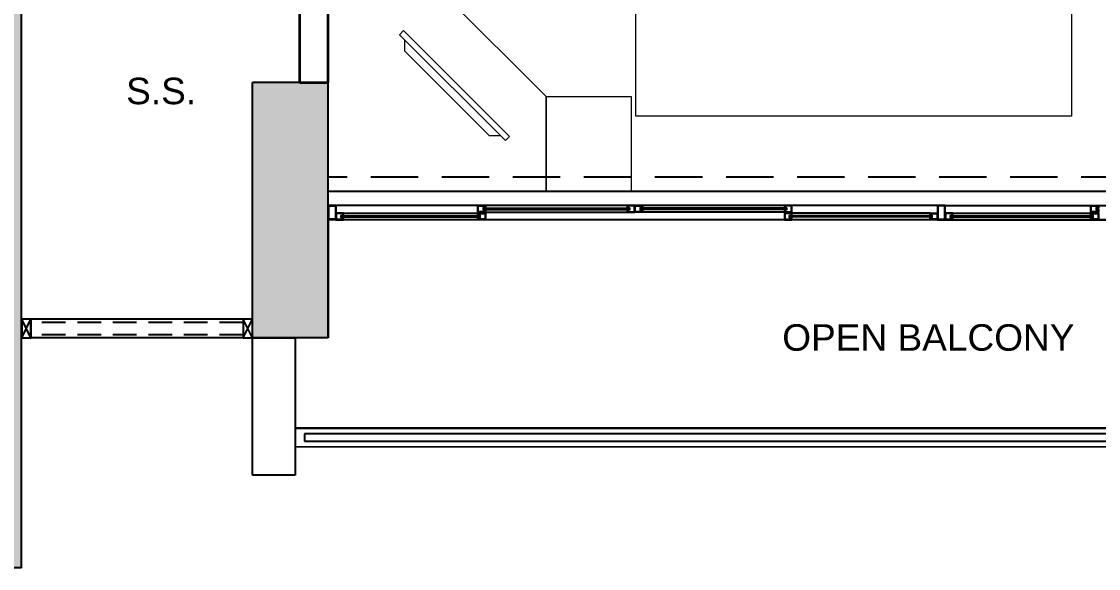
# Model space of a CAD drawing. Header units: millimetres. Extents: x -23425674 to -23407184, y -1327092 to -1312459.
# Drawn here: x -23417124 to -23411437, y -1325892 to -1323002 of the extents above; entities that cross this region are included whole.
import ezdxf
from ezdxf.enums import TextEntityAlignment as Align

# ---------------------------------------------------------------- set-up
doc = ezdxf.new("R2010")
doc.units = ezdxf.units.MM
doc.header["$LTSCALE"] = 1000
doc.header["$MEASUREMENT"] = 0
for name, pattern in [('DASHED', [0.75, 0.5, -0.25]), ('DASHED2', [0.375, 0.25, -0.125]), ('HIDDEN', [0.375, 0.25, -0.125])]:
    doc.linetypes.add(name, pattern=pattern)
for name, color, linetype, lineweight in [('A-_WALL----_E-_', 7, 'Continuous', 35), ('FURN', 53, 'Continuous', 9), ('Furniture', 8, 'Continuous', 9)]:
    doc.layers.add(name, color=color, linetype=linetype, lineweight=lineweight)
for name, color, linetype in [('BEAM1', 253, 'DASHED'), ('ca', 2, 'Continuous'), ('E_P__RAILING', 8, 'Continuous'), ('EP_LINE', 1, 'Continuous'), ('FINS', 7, 'Continuous'), ('LOUVRES', 8, 'Continuous'), ('TEXT_ROOM_NAME', 7, 'Continuous'), ('typical - Column', 7, 'Continuous'), ('typical - Column_hatch', 8, 'Continuous'), ('WINDOW', 8, 'Continuous')]:
    doc.layers.add(name, color=color, linetype=linetype)
doc.styles.add('ARIAL', font='arial.ttf')

msp = doc.modelspace()

# ---------------------------------------------------------------- hatches: boundary and pattern name
at = {"layer": 'typical - Column_hatch', "extrusion": (4.99673e-08, -3.10469e-07, 1)}
h = msp.add_hatch(color=256, dxfattribs=at)
h.dxf.hatch_style = 1
h.paths.add_polyline_path([(-23417123.8, -1325891.6), (-23417348.8, -1325891.6), (-23417348.8, -1320621.6), (-23417123.8, -1320621.6)])
at = {"layer": 'typical - Column_hatch'}
h = msp.add_hatch(color=256, dxfattribs=at)
h.dxf.hatch_style = 1
h.paths.add_polyline_path([(-23415903.8, -1324674.1), (-23415503.8, -1324674.1), (-23415503.8, -1323324.1), (-23415903.8, -1323324.1)])

# ---------------------------------------------------------------- linework, layer by layer
at = {"extrusion": (5.33688e-08, -4.74017e-09, 1)}
for points, elevation in [([(-23415503.8, -1323974.1), (-23415463.8, -1323974.1), (-23415463.8, -1324049.1), (-23415503.8, -1324049.1)], -1.3), ([(-23415501.8, -1323976.1), (-23415465.8, -1323976.1), (-23415465.8, -1324047.1), (-23415501.8, -1324047.1)], -1.3), ([(-23412246.3, -1323974.1), (-23412286.3, -1323974.1), (-23412286.3, -1324049.1), (-23412246.3, -1324049.1)], -1.2), ([(-23412248.3, -1323976.1), (-23412284.3, -1323976.1), (-23412284.3, -1324047.1), (-23412248.3, -1324047.1)], -1.2)]:
    msp.add_lwpolyline(points, close=True, dxfattribs=dict(at, elevation=elevation))
for points, elevation in [([(-23415423.8, -1324014.1), (-23415463.8, -1324014.1), (-23415463.8, -1324049.1), (-23415423.8, -1324049.1), (-23415423.8, -1324034.7), (-23415433.8, -1324034.7), (-23415433.8, -1324028.6), (-23415423.8, -1324028.6), (-23415423.8, -1324014.1), (-23415463.8, -1324014.1)], -1.3), ([(-23414674.4, -1324009.1), (-23414714.4, -1324009.1), (-23414714.4, -1323974.1), (-23414674.4, -1323974.1), (-23414674.4, -1323988.6), (-23414684.4, -1323988.6), (-23414684.4, -1323994.6), (-23414674.4, -1323994.6), (-23414674.4, -1324009.1), (-23414714.4, -1324009.1)], -1.2), ([(-23414714.4, -1324014.1), (-23414674.4, -1324014.1), (-23414674.4, -1324049.1), (-23414714.4, -1324049.1), (-23414714.4, -1324034.7), (-23414704.4, -1324034.7), (-23414704.4, -1324028.6), (-23414714.4, -1324028.6), (-23414714.4, -1324014.1), (-23414674.4, -1324014.1)], -1.2), ([(-23413925, -1324009.1), (-23413885, -1324009.1), (-23413885, -1323974.1), (-23413925, -1323974.1), (-23413925, -1323988.6), (-23413915, -1323988.6), (-23413915, -1323994.6), (-23413925, -1323994.6), (-23413925, -1324009.1), (-23413885, -1324009.1)], -1.2), ([(-23413845, -1324009.1), (-23413885, -1324009.1), (-23413885, -1323974.1), (-23413845, -1323974.1), (-23413845, -1323988.6), (-23413855.1, -1323988.6), (-23413855.1, -1323994.6), (-23413845, -1323994.6), (-23413845, -1324009.1), (-23413885, -1324009.1)], -1.2), ([(-23413095.7, -1324009.1), (-23413055.7, -1324009.1), (-23413055.7, -1323974.1), (-23413095.7, -1323974.1), (-23413095.7, -1323988.6), (-23413085.7, -1323988.6), (-23413085.7, -1323994.6), (-23413095.7, -1323994.6), (-23413095.7, -1324009.1), (-23413055.7, -1324009.1)], -1.2), ([(-23413055.7, -1324014.1), (-23413095.7, -1324014.1), (-23413095.7, -1324049.1), (-23413055.7, -1324049.1), (-23413055.7, -1324034.7), (-23413065.7, -1324034.7), (-23413065.7, -1324028.6), (-23413055.7, -1324028.6), (-23413055.7, -1324014.1), (-23413095.7, -1324014.1)], -1.2), ([(-23412326.3, -1324014.1), (-23412286.3, -1324014.1), (-23412286.3, -1324049.1), (-23412326.3, -1324049.1), (-23412326.3, -1324034.7), (-23412316.3, -1324034.7), (-23412316.3, -1324028.6), (-23412326.3, -1324028.6), (-23412326.3, -1324014.1), (-23412286.3, -1324014.1)], -1.2), ([(-23412206.3, -1324014.1), (-23412246.3, -1324014.1), (-23412246.3, -1324049.1), (-23412206.3, -1324049.1), (-23412206.3, -1324034.7), (-23412216.3, -1324034.7), (-23412216.3, -1324028.6), (-23412206.3, -1324028.6), (-23412206.3, -1324014.1), (-23412246.3, -1324014.1)], -1.2), ([(-23411436.9, -1324009.1), (-23411476.9, -1324009.1), (-23411476.9, -1323974.1), (-23411436.9, -1323974.1), (-23411436.9, -1323988.6), (-23411446.9, -1323988.6), (-23411446.9, -1323994.6), (-23411436.9, -1323994.6), (-23411436.9, -1324009.1), (-23411476.9, -1324009.1)], -1.2), ([(-23411476.9, -1324014.1), (-23411436.9, -1324014.1), (-23411436.9, -1324049.1), (-23411476.9, -1324049.1), (-23411476.9, -1324034.7), (-23411466.9, -1324034.7), (-23411466.9, -1324028.6), (-23411476.9, -1324028.6), (-23411476.9, -1324014.1), (-23411436.9, -1324014.1)], -1.2)]:
    msp.add_lwpolyline(points, dxfattribs=dict(at, elevation=elevation))
for points, elevation in [([(-23415461.8, -1324018.1), (-23415461.8, -1324045.1, 0.414214), (-23415459.8, -1324047.1), (-23415427.8, -1324047.1, 0.414214), (-23415425.8, -1324045.1), (-23415425.8, -1324036.7), (-23415435.8, -1324036.7), (-23415435.8, -1324026.6), (-23415427.8, -1324026.6, 0.414214), (-23415425.8, -1324024.6), (-23415425.8, -1324018.1, 0.414214), (-23415427.8, -1324016.1), (-23415459.8, -1324016.1, 0.414214)], -1.3), ([(-23414712.4, -1324005.1), (-23414712.4, -1323978.1, -0.414214), (-23414710.4, -1323976.1), (-23414678.4, -1323976.1, -0.414214), (-23414676.4, -1323978.1), (-23414676.4, -1323986.6), (-23414686.4, -1323986.6), (-23414686.4, -1323996.6), (-23414678.4, -1323996.6, -0.414214), (-23414676.4, -1323998.6), (-23414676.4, -1324005.1, -0.414214), (-23414678.4, -1324007.1), (-23414710.4, -1324007.1, -0.414214)], -1.2), ([(-23414676.4, -1324018.1), (-23414676.4, -1324045.1, -0.414214), (-23414678.4, -1324047.1), (-23414710.4, -1324047.1, -0.414214), (-23414712.4, -1324045.1), (-23414712.4, -1324036.7), (-23414702.4, -1324036.7), (-23414702.4, -1324026.6), (-23414710.4, -1324026.6, -0.414214), (-23414712.4, -1324024.6), (-23414712.4, -1324018.1, -0.414214), (-23414710.4, -1324016.1), (-23414678.4, -1324016.1, -0.414214)], -1.2), ([(-23413887, -1324005.1), (-23413887, -1323978.1, 0.414214), (-23413889, -1323976.1), (-23413921, -1323976.1, 0.414214), (-23413923, -1323978.1), (-23413923, -1323986.6), (-23413913, -1323986.6), (-23413913, -1323996.6), (-23413921, -1323996.6, 0.414214), (-23413923, -1323998.6), (-23413923, -1324005.1, 0.414214), (-23413921, -1324007.1), (-23413889, -1324007.1, 0.414214)], -1.2), ([(-23413883, -1324005.1), (-23413883, -1323978.1, -0.414214), (-23413881, -1323976.1), (-23413849, -1323976.1, -0.414214), (-23413847, -1323978.1), (-23413847, -1323986.6), (-23413857.1, -1323986.6), (-23413857.1, -1323996.6), (-23413849, -1323996.6, -0.414214), (-23413847, -1323998.6), (-23413847, -1324005.1, -0.414214), (-23413849, -1324007.1), (-23413881, -1324007.1, -0.414214)], -1.2), ([(-23413057.7, -1324005.1), (-23413057.7, -1323978.1, 0.414214), (-23413059.7, -1323976.1), (-23413091.7, -1323976.1, 0.414214), (-23413093.7, -1323978.1), (-23413093.7, -1323986.6), (-23413083.7, -1323986.6), (-23413083.7, -1323996.6), (-23413091.7, -1323996.6, 0.414214), (-23413093.7, -1323998.6), (-23413093.7, -1324005.1, 0.414214), (-23413091.7, -1324007.1), (-23413059.7, -1324007.1, 0.414214)], -1.2), ([(-23413093.7, -1324018.1), (-23413093.7, -1324045.1, 0.414214), (-23413091.7, -1324047.1), (-23413059.7, -1324047.1, 0.414214), (-23413057.7, -1324045.1), (-23413057.7, -1324036.7), (-23413067.7, -1324036.7), (-23413067.7, -1324026.6), (-23413059.7, -1324026.6, 0.414214), (-23413057.7, -1324024.6), (-23413057.7, -1324018.1, 0.414214), (-23413059.7, -1324016.1), (-23413091.7, -1324016.1, 0.414214)], -1.2), ([(-23412288.3, -1324018.1), (-23412288.3, -1324045.1, -0.414214), (-23412290.3, -1324047.1), (-23412322.3, -1324047.1, -0.414214), (-23412324.3, -1324045.1), (-23412324.3, -1324036.7), (-23412314.3, -1324036.7), (-23412314.3, -1324026.6), (-23412322.3, -1324026.6, -0.414214), (-23412324.3, -1324024.6), (-23412324.3, -1324018.1, -0.414214), (-23412322.3, -1324016.1), (-23412290.3, -1324016.1, -0.414214)], -1.2), ([(-23412244.3, -1324018.1), (-23412244.3, -1324045.1, 0.414214), (-23412242.3, -1324047.1), (-23412210.3, -1324047.1, 0.414214), (-23412208.3, -1324045.1), (-23412208.3, -1324036.7), (-23412218.3, -1324036.7), (-23412218.3, -1324026.6), (-23412210.3, -1324026.6, 0.414214), (-23412208.3, -1324024.6), (-23412208.3, -1324018.1, 0.414214), (-23412210.3, -1324016.1), (-23412242.3, -1324016.1, 0.414214)], -1.2), ([(-23411474.9, -1324005.1), (-23411474.9, -1323978.1, -0.414214), (-23411472.9, -1323976.1), (-23411440.9, -1323976.1, -0.414214), (-23411438.9, -1323978.1), (-23411438.9, -1323986.6), (-23411448.9, -1323986.6), (-23411448.9, -1323996.6), (-23411440.9, -1323996.6, -0.414214), (-23411438.9, -1323998.6), (-23411438.9, -1324005.1, -0.414214), (-23411440.9, -1324007.1), (-23411472.9, -1324007.1, -0.414214)], -1.2), ([(-23411438.9, -1324018.1), (-23411438.9, -1324045.1, -0.414214), (-23411440.9, -1324047.1), (-23411472.9, -1324047.1, -0.414214), (-23411474.9, -1324045.1), (-23411474.9, -1324036.7), (-23411464.9, -1324036.7), (-23411464.9, -1324026.6), (-23411472.9, -1324026.6, -0.414214), (-23411474.9, -1324024.6), (-23411474.9, -1324018.1, -0.414214), (-23411472.9, -1324016.1), (-23411440.9, -1324016.1, -0.414214)], -1.2)]:
    msp.add_lwpolyline(points, format="xyb", close=True, dxfattribs=dict(at, elevation=elevation))
at = {"layer": 'A-_WALL----_E-_', "extrusion": (5.33688e-08, -4.74017e-09, 1)}
for p, q in [((-23415503.8, -1323324.1, 0), (-23415503.8, -1322204.1, 0)), ((-23415653.8, -1323324.1, 0), (-23415653.8, -1322354.1, 0)), ((-23415653.8, -1323324.1, 0), (-23415503.8, -1323324.1, 0))]:
    msp.add_line(p, q, dxfattribs=at)
at = {"layer": 'BEAM1', "linetype": 'DASHED2', "lineweight": -3}
for p, q in [((-23415503.7, -1323323.6, 0), (-23415503.7, -1320849.1, 0)), ((-23409028.7, -1323824.1, 0), (-23415503.7, -1323824.1, 0))]:
    msp.add_line(p, q, dxfattribs=at)
at = {"layer": 'ca', "linetype": 'ByBlock', "lineweight": -3, "ltscale": 0.5}
for p, q in [((-23415503.8, -1324049.1, 0), (-23415503.8, -1324674.1, 0)), ((-23408853.8, -1324049.1, 0), (-23415503.8, -1324049.1, 0)), ((-23415503.8, -1324674.1, 0), (-23415678.8, -1324674.1, 0)), ((-23415678.8, -1324674.1, 0), (-23415678.8, -1325149.9, 0)), ((-23415678.8, -1325149.9, 0), (-23408853.8, -1325150, 0))]:
    msp.add_line(p, q, dxfattribs=at)
at = {"layer": 'E_P__RAILING', "extrusion": (5.33688e-08, -4.74017e-09, 1)}
for p, q in [((-23408903.8, -1325180, 0), (-23415628.8, -1325179.9, 0)), ((-23415628.8, -1325179.9, 0), (-23415628.8, -1325219.9, 0)), ((-23415628.8, -1325219.9, 0), (-23408903.8, -1325220, 0))]:
    msp.add_line(p, q, dxfattribs=at)
at = {"layer": 'EP_LINE', "extrusion": (5.33688e-08, -4.74017e-09, 1)}
for p, q in [((-23408853.8, -1325150, 0), (-23415678.8, -1325149.9, 0)), ((-23408853.8, -1325250, 0), (-23415678.8, -1325249.9, 0))]:
    msp.add_line(p, q, dxfattribs=at)
at = {"layer": 'FINS', "extrusion": (-5.33688e-08, 3.10469e-07, 1)}
for p, q in [((-23415903.7, -1325399.1, 0), (-23415903.8, -1324674.1, 0)), ((-23415903.8, -1324674.1, 0), (-23415678.8, -1324674.1, 0)), ((-23415678.8, -1324674.1, 0), (-23415678.8, -1325399.1, 0)), ((-23415678.8, -1325399.1, 0), (-23415903.7, -1325399.1, 0))]:
    msp.add_line(p, q, dxfattribs=at)
at = {"layer": 'FURN'}
for p, q in [((-23413880.6, -1323501.6, 0), (-23413880.6, -1321915.6, 0)), ((-23411578.5, -1321915.6, 0), (-23411578.5, -1323501.6, 0)), ((-23415003.5, -1322749.1, 0), (-23414353.8, -1323398.9, 0)), ((-23414353.8, -1323398.9, 0), (-23414353.8, -1323899.1, 0)), ((-23414353.8, -1323398.9, 0), (-23413903.8, -1323398.9, 0)), ((-23414353.8, -1323899.1, 0), (-23414353.8, -1323398.9, 0)), ((-23413903.8, -1323398.9, 0), (-23413903.8, -1323899.1, 0)), ((-23413286.4, -1323501.6, 0), (-23413880.6, -1323501.6, 0)), ((-23411578.5, -1323501.6, 0), (-23413286.4, -1323501.6, 0)), ((-23413903.8, -1323899.1, 0), (-23414353.8, -1323899.1, 0))]:
    msp.add_line(p, q, dxfattribs=at)
at = {"layer": 'Furniture', "linetype": 'ByBlock', "extrusion": (-1.84927e-06, 1.6234e-06, 1), "elevation": 41.2}
msp.add_lwpolyline([(-23415127.2, -1323071.7), (-23415106, -1323050.4), (-23414547.5, -1323609), (-23414568.7, -1323630.2), (-23415127.2, -1323071.7)], close=True, dxfattribs=at)
msp.add_lwpolyline([(-23415100.7, -1323098.2), (-23415100.7, -1323157.6), (-23414654.6, -1323603.7), (-23414595.2, -1323603.7)], dxfattribs=at)
at = {"layer": 'LOUVRES', "color": 1, "extrusion": (5.33688e-08, -4.74017e-09, 1)}
for p, q in [((-23417123.8, -1324574.1, 0), (-23417123.8, -1324674.1, 0)), ((-23417073.8, -1324574.1, 0), (-23417123.8, -1324574.1, 0)), ((-23415953.8, -1324574.1, 0), (-23417073.8, -1324574.1, 0)), ((-23417073.8, -1324674.1, 0), (-23417073.8, -1324574.1, 0)), ((-23415953.8, -1324574.1, 0), (-23415953.8, -1324674.1, 0)), ((-23415903.8, -1324574.1, 0), (-23415953.8, -1324574.1, 0)), ((-23415903.8, -1324674.1, 0), (-23415903.8, -1324574.1, 0)), ((-23417123.8, -1324674.1, 0), (-23417073.8, -1324674.1, 0)), ((-23415953.8, -1324674.1, 0), (-23417073.8, -1324674.1, 0)), ((-23415953.8, -1324674.1, 0), (-23415903.8, -1324674.1, 0))]:
    msp.add_line(p, q, dxfattribs=at)
at = {"layer": 'LOUVRES', "linetype": 'HIDDEN', "extrusion": (5.33688e-08, -4.74017e-09, 1)}
for p, q in [((-23417122.6, -1324672.9, 0), (-23417075, -1324575.3, 0)), ((-23417075, -1324672.9, 0), (-23417122.6, -1324575.3, 0)), ((-23415952.6, -1324672.9, 0), (-23415905, -1324575.3, 0)), ((-23415905, -1324672.9, 0), (-23415952.6, -1324575.3, 0))]:
    msp.add_line(p, q, dxfattribs=at)
at = {"layer": 'LOUVRES', "color": 8, "extrusion": (5.33688e-08, -4.74017e-09, 1)}
for p, q in [((-23417122.6, -1324575.3, 0), (-23417122.6, -1324672.9, 0)), ((-23417075, -1324575.3, 0), (-23417122.6, -1324575.3, 0)), ((-23417075, -1324672.9, 0), (-23417075, -1324575.3, 0)), ((-23415952.6, -1324575.3, 0), (-23415952.6, -1324672.9, 0)), ((-23415905, -1324575.3, 0), (-23415952.6, -1324575.3, 0)), ((-23415905, -1324672.9, 0), (-23415905, -1324575.3, 0)), ((-23417122.6, -1324672.9, 0), (-23417075, -1324672.9, 0)), ((-23415952.6, -1324672.9, 0), (-23415905, -1324672.9, 0))]:
    msp.add_line(p, q, dxfattribs=at)
at = {"layer": 'LOUVRES', "linetype": 'HIDDEN', "ltscale": 0.5, "extrusion": (5.33688e-08, -4.74017e-09, 1)}
for p, q in [((-23415953.8, -1324592.9, 0), (-23417073.8, -1324592.9, 0.1)), ((-23415953.8, -1324657.7, 0), (-23417073.8, -1324657.7, 0.1))]:
    msp.add_line(p, q, dxfattribs=at)
at = {"layer": 'typical - Column', "color": 0}
for p, q in [((-23417123.8, -1325889.1, 0), (-23417123.8, -1320624.1, 0)), ((-23415903.8, -1324674.1, 0), (-23415903.8, -1323324.1, 0)), ((-23415503.8, -1323324.1, 0), (-23415903.8, -1323324.1, 0)), ((-23415503.8, -1324674.1, 0), (-23415503.8, -1323324.1, 0)), ((-23415503.8, -1324674.1, 0), (-23415903.8, -1324674.1, 0)), ((-23417123.8, -1325889.1, 0), (-23417348.8, -1325889.1, 0))]:
    msp.add_line(p, q, dxfattribs=at)
at = {"layer": 'WINDOW', "ltscale": 0.5, "extrusion": (5.33688e-08, -4.74017e-09, 1)}
for p, q in [((-23415503.8, -1323899.1, 0), (-23409028.8, -1323899.1, 0)), ((-23412286.3, -1323974.1, 0), (-23415503.8, -1323974.1, 0)), ((-23412246.3, -1323974.1, 0), (-23409068.8, -1323974.1, 0)), ((-23412246.3, -1324049.1, 0), (-23415503.8, -1324049.1, 0)), ((-23412246.3, -1324049.1, 0), (-23415503.8, -1324049.1, 0)), ((-23412246.3, -1324049.1, 0), (-23409028.8, -1324049.1, 0)), ((-23412246.3, -1324049.1, 0), (-23409068.8, -1324049.1, 0))]:
    msp.add_line(p, q, dxfattribs=at)
at = {"layer": 'WINDOW', "extrusion": (5.33688e-08, -4.74017e-09, 1)}
for p, q in [((-23415423.8, -1324014.1, 0), (-23414714.4, -1324014.1, 0)), ((-23414674.4, -1323988.6, 0), (-23413925, -1323988.6, 0)), ((-23414674.4, -1323994.6, 0), (-23413925, -1323994.6, 0)), ((-23414674.4, -1324009.1, 0), (-23413925, -1324009.1, 0)), ((-23413095.7, -1323988.6, 0), (-23413845, -1323988.6, 0)), ((-23413095.7, -1323994.6, 0), (-23413845, -1323994.6, 0)), ((-23413095.7, -1324009.1, 0), (-23413845, -1324009.1, 0)), ((-23412326.3, -1324014.1, 0), (-23413055.7, -1324014.1, 0)), ((-23412206.3, -1324014.1, 0), (-23411476.9, -1324014.1, 0)), ((-23415423.8, -1324028.6, 0), (-23414714.4, -1324028.6, 0)), ((-23415423.8, -1324034.7, 0), (-23414714.4, -1324034.7, 0)), ((-23412326.3, -1324028.6, 0), (-23413055.7, -1324028.6, 0)), ((-23412326.3, -1324034.7, 0), (-23413055.7, -1324034.7, 0)), ((-23412206.3, -1324028.6, 0), (-23411476.9, -1324028.6, 0)), ((-23412206.3, -1324034.7, 0), (-23411476.9, -1324034.7, 0))]:
    msp.add_line(p, q, dxfattribs=at)

# ---------------------------------------------------------------- texts
at = {"layer": 'TEXT_ROOM_NAME', "extrusion": (5.33688e-08, -4.74017e-09, 1), "style": 'ARIAL'}
for s, p in [('S.S.', (-23416386.8, -1323439.1, -1.2)), ('OPEN BALCONY', (-23412335.2, -1324741.4, -1.2))]:
    msp.add_text(s, height=140, dxfattribs=at).set_placement(p, align=Align.CENTER)

doc.saveas('drawing.dxf')
